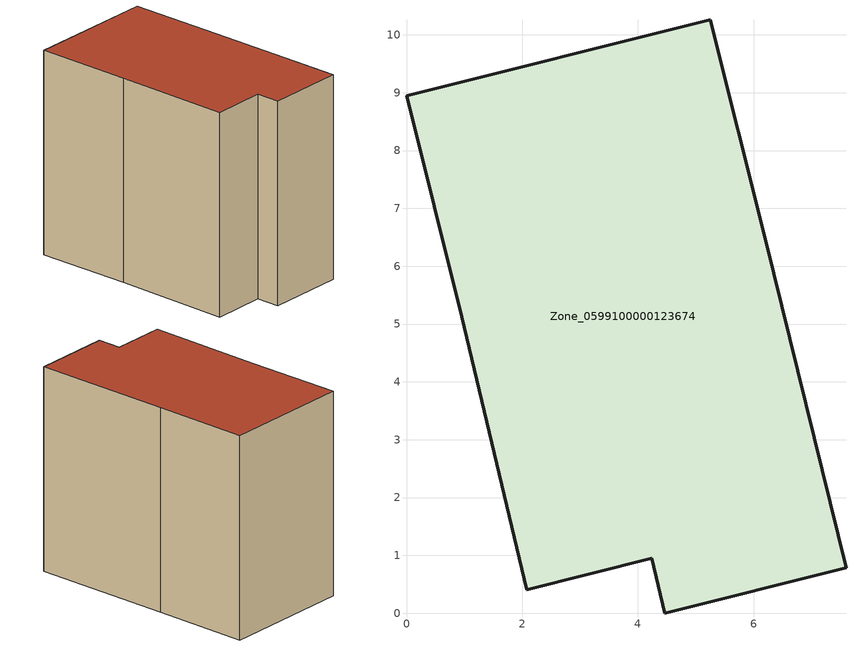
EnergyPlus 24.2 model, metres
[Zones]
Zone_0599100000123674
 floor ground (C_G): 6.21,6.44 7.6,0.79 4.47,0 4.24,0.95 2.08,0.41 0.96,5.12 0,8.94 5.25,10.26 z0
 wall outside (C_F): 2.08,0.41 4.24,0.95 4.47,0 7.6,0.79 6.21,6.44 5.25,10.26 0,8.94 0.96,5.12 2.08,0.41 z0:8.44
 roof outside (C_R): 5.25,10.26 0,8.94 0.96,5.12 2.08,0.41 4.24,0.95 4.47,0 7.6,0.79 6.21,6.44 z8.44
[BUILDING]
Pand.0599100000123674: North Axis=0; Terrain=City; Loads Convergence Tolerance Value=0.04; Temperature Convergence Tolerance Value=0.4; Solar Distribution=FullExterior; Maximum Number of Warmup Days=25; Minimum Number of Warmup Days=1
[Site:Location]
Rotterdam.The.Hague.AP_ZH_NLD Design_Conditions: Latitude=51.96; Longitude=4.45; Time Zone=1; Elevation=-4.5
[SITE:GROUNDTEMPERATURE:BUILDINGSURFACE]
18, 18, 18, 18, 18, 18, 18, 18, 18, 18, 18, 18
[MATERIAL] Thermal Absorptance=0.9; Solar Absorptance=0.7; Visible Absorptance=0.7
Name | Roughness | Thickness | Conductivity | Density | Specific Heat
G.TI.1975-1991 | MediumSmooth | 0.15 | 0.288461 | 540 | 1210
F.TI.1975-1991 | Rough | 0.3 | 0.230769 | 1920 | 840
R.TI.1975-1991 | MediumRough | 0.2 | 0.153846 | 1500 | 1000
[CONSTRUCTION]
C_G: G.TI.1975-1991
C_F: F.TI.1975-1991
C_R: R.TI.1975-1991
[ZONE]
Zone_0599100000123674: Type=1; Multiplier=1; Ceiling Height=Autocalculate; Volume=Autocalculate; Floor Area=autocalculate; Part of Total Floor Area=Yes
[ZONEINFILTRATION:DESIGNFLOWRATE]
Infil_Zone_0599100000123674: Zone or ZoneList or Space or SpaceList=Zone_0599100000123674; Schedule=AlwaysOn; Design Flow Rate Calculation Method=Flow/Area; Flow Rate per Floor Area=0.003; Constant Term Coefficient=1; Temperature Term Coefficient=0; Velocity Term Coefficient=0; Velocity Squared Term Coefficient=0
[HVACTEMPLATE:ZONE:IDEALLOADSAIRSYSTEM]
Zone_0599100000123674: Maximum Heating Supply Air Temperature=50; Minimum Cooling Supply Air Temperature=13; Maximum Heating Supply Air Humidity Ratio=0.0156; Minimum Cooling Supply Air Humidity Ratio=0.0077; Heating Limit=NoLimit; Cooling Limit=NoLimit; Dehumidification Control Type=ConstantSensibleHeatRatio; Cooling Sensible Heat Ratio=0.7; Dehumidification Setpoint=60; Humidification Control Type=None; Humidification Setpoint=30; Outdoor Air Method=None; Outdoor Air Flow Rate per Person=0.00944; Outdoor Air Flow Rate per Zone Floor Area=0; Outdoor Air Flow Rate per Zone=0; Demand Controlled Ventilation Type=None; Outdoor Air Economizer Type=NoEconomizer; Heat Recovery Type=None; Sensible Heat Recovery Effectiveness=0.7; Latent Heat Recovery Effectiveness=0.65
[ZONECONTROL:THERMOSTAT]
ThermostatControl_Zone_0599100000123674: Zone or ZoneList=Zone_0599100000123674; Control Type Schedule=DualSetpointControlType; Control 1=Thermostat_Zone_0599100000123674; Temperature Difference Between Cutout And Setpoint=0
[THERMOSTATSETPOINT:DUALSETPOINT]
Thermostat_Zone_0599100000123674: Heating Setpoint Temperature Schedule=HeatingSetpoint_Zone_0599100000123674; Cooling Setpoint Temperature Schedule=CoolingSetpoint_Zone_0599100000123674
[SCHEDULE:COMPACT]
HeatingSetpoint_Zone_0599100000123674: Through: 12/31, For: AllDays, Until: 24:00, 21
CoolingSetpoint_Zone_0599100000123674: Through: 12/31, For: AllDays, Until: 24:00, 24
DualSetpointControlType: Through: 12/31, For: AllDays, Until: 24:00, 4
AlwaysOn: Through: 12/31, For: AllDays, Until: 24:00, 1
